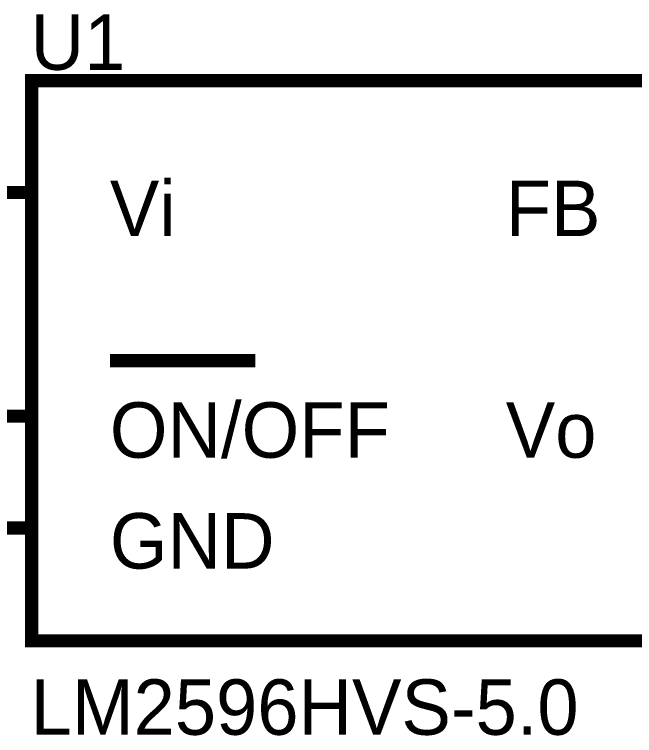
# Model space of a CAD drawing. Header units: inches. Extents: x 0 to 22.3, y 0 to 15.7.
# Drawn here: x 14.385 to 14.939, y 13.514 to 14.158 of the extents above; entities that cross this region are included whole.
import ezdxf

# ---------------------------------------------------------------- set-up
doc = ezdxf.new("R2010")
doc.units = ezdxf.units.IN
doc.header["$MEASUREMENT"] = 0
doc.layers.add('Sheet', color=255, linetype='Continuous')

msp = doc.modelspace()

# ---------------------------------------------------------------- linework, layer by layer
at = {"layer": 'Sheet'}
for points in [[(14.40076, 14.09906, 0.0118, 0.0118, 0), (15.00016, 14.09906, 0.0118, 0.0118, 0), (15.00016, 13.59871, 0.0118, 0.0118, 0), (14.40076, 13.59871, 0.0118, 0.0118, 0), (14.40076, 14.09906, 0.0118, 0.0118, 0)], [(14.40076, 14.09906, 0.0039, 0.0039, 0), (14.40076, 13.59871, 0.0039, 0.0039, 0), (15.00016, 13.59871, 0.0039, 0.0039, 0), (15.00016, 14.09906, 0.0039, 0.0039, 0), (14.40076, 14.09906, 0.0039, 0.0039, 0), (14.40076, 14.09906, 0.0039, 0.0039, 0)]]:
    msp.add_lwpolyline(points, format="xyseb", close=True, dxfattribs=at)
for points in [[(14.40032, 13.99917, 0.0118, 0.0118, 0), (14.30041, 13.99917, 0.0118, 0.0118, 0)], [(14.53602, 13.84889, 0.0118, 0.0118, 0), (14.4706, 13.84889, 0.0118, 0.0118, 0)], [(14.60056, 13.84889, 0.0118, 0.0118, 0), (14.53602, 13.84889, 0.0118, 0.0118, 0)], [(14.40032, 13.79938, 0.0118, 0.0118, 0), (14.30041, 13.79938, 0.0118, 0.0118, 0)], [(14.40032, 13.69949, 0.0118, 0.0118, 0), (14.30041, 13.69949, 0.0118, 0.0118, 0)]]:
    msp.add_lwpolyline(points, format="xyseb", dxfattribs=at)

# ---------------------------------------------------------------- texts
for s, height, p in [('U1', 0.049505, (14.39987, 14.10878)), ('Vi', 0.049505, (14.4706, 13.96027)), ('FB', 0.049505, (14.82423, 13.96027)), ('ON/OFF', 0.049505, (14.4706, 13.76225)), ('Vo', 0.049505, (14.82423, 13.76225)), ('GND', 0.049505, (14.4706, 13.66324)), ('LM2596HVS-5.0', 0.0495045, (14.39987, 13.51473))]:
    msp.add_text(s, height=height, dxfattribs=at).set_placement(p)

doc.saveas('drawing.dxf')
